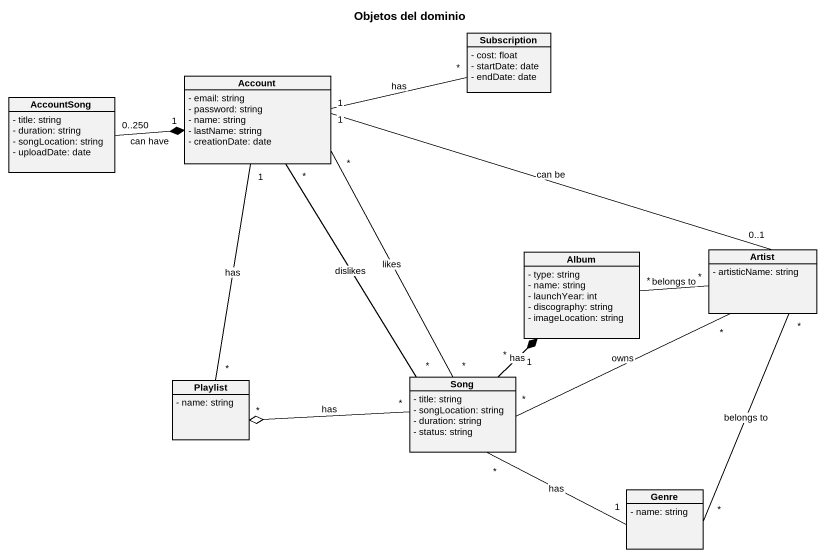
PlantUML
@startuml
title Objetos del dominio
hide circle
hide empty members
skinparam classAttributeIconSize 0
class Subscription {
  - cost: float
  - startDate: date
  - endDate: date
}
class Account {
  - email: string
  - password: string
  - name: string
  - lastName: string
  - creationDate: date
}
class AccountSong {
  - title: string
  - duration: string
  - songLocation: string
  - uploadDate: date
}
class Album {
  - type: string
  - name: string
  - launchYear: int
  - discography: string
  - imageLocation: string
}
class Artist {
  - artisticName: string
}
class Playlist {
  - name: string
}
class Song {
  - title: string
  - songLocation: string
  - duration: string
  - status: string
}
class Genre {
  - name: string
}
Subscription "*" -left- "1" Account : has
Account "1" -right- "0..1" Artist : can be
Account "*" -- "*" Song : likes
Account "*" -- "*" Song : dislikes
AccountSong "0..250" -right-* "1" Account : can have
Artist "*" -left- "*" Album : belongs to
Artist "*" -left- "*" Song : owns
Playlist "*" -up- "1" Account : has
Song "*" -up-* "1" Album : has
Song "*" -left-o "*" Playlist : has
Song "*" -right- "1" Genre : has
Genre "*" -up- "*" Artist : belongs to
@enduml
